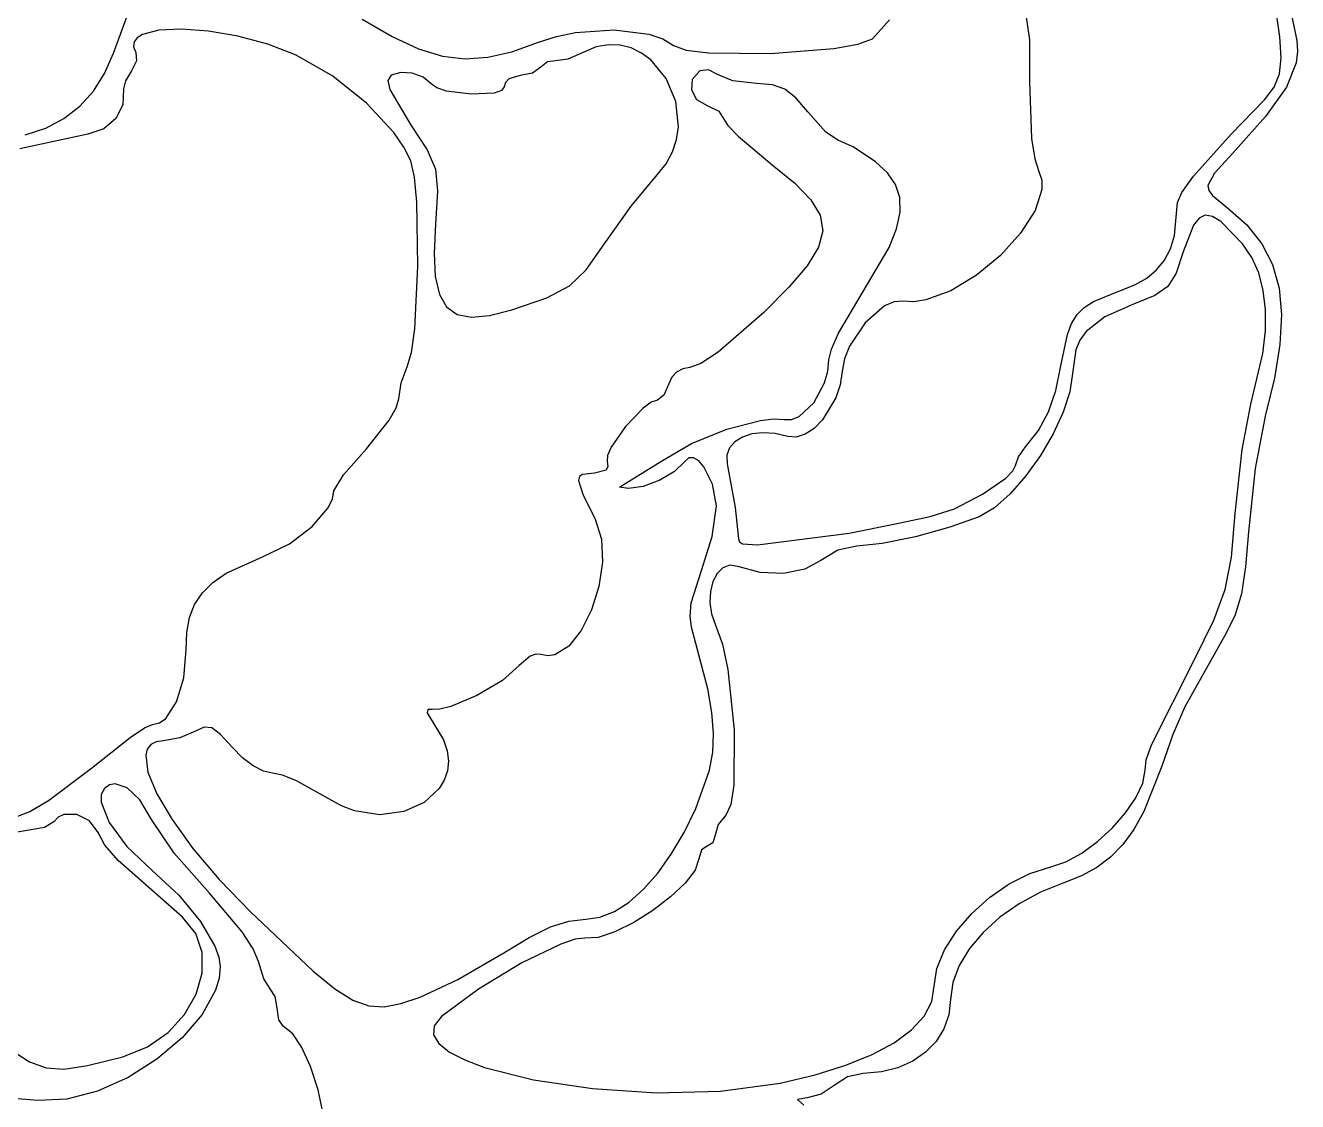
# Model space of a CAD drawing. Extents: x 56 to 1033, y 17 to 979.
# Drawn here: x 871.4 to 963.8, y 544.8 to 622.9 of the extents above; entities that cross this region are included whole.
import ezdxf

# ---------------------------------------------------------------- set-up
doc = ezdxf.new("R2010")
doc.units = 0

msp = doc.modelspace()

# ---------------------------------------------------------------- linework, layer by layer
at = {"layer": 'Layer 1'}
for p, q in [((962.486883, 622.112535), (961.80556, 626.965405)), ((962.881472, 625.991175), (963.72048, 621.840285)), ((877.80862, 620.92717), (879.15059, 624.60179)), ((944.040339, 623.708048), (944.31068, 621.89489)), ((881.095851, 622.591093), (879.90224, 622.284221)), ((882.743006, 622.671809), (881.095851, 622.591093)), ((884.704022, 622.528778), (882.743006, 622.671809)), ((895.870451, 623.39623), (898.050886, 622.137165)), ((911.35236, 622.435241), (914.165135, 622.629083)), ((914.165135, 622.629083), (916.679185, 622.30824)), ((932.91631, 621.96863), (934.151895, 623.357725)), ((879.301858, 621.748784), (879.26778, 621.394599)), ((879.519165, 622.045224), (879.301858, 621.748784)), ((879.90224, 622.284221), (879.519165, 622.045224)), ((886.839215, 622.164412), (884.704022, 622.528778)), ((889.008899, 621.581119), (886.839215, 622.164412)), ((898.050886, 622.137165), (899.9622, 621.250709)), ((906.733158, 621.036265), (908.66155, 621.71682)), ((908.66155, 621.71682), (908.66156, 621.71669)), ((908.66156, 621.71669), (909.96542, 622.142181)), ((909.96542, 622.142181), (911.35236, 622.435241)), ((916.679185, 622.30824), (917.692719, 621.957946)), ((917.692719, 621.957946), (918.47381, 621.48274)), ((931.846706, 621.577117), (932.91631, 621.96863)), ((944.31068, 621.89489), (944.31509, 618.871405)), ((962.581735, 620.583868), (962.486883, 622.112535)), ((963.72048, 621.840285), (963.77956, 621.045257)), ((877.161425, 619.452577), (877.80862, 620.92717)), ((879.26778, 621.394599), (879.43439, 620.98237)), ((879.43439, 620.98237), (879.479734, 620.361465)), ((891.07339, 620.78131), (889.008899, 621.581119)), ((893.720554, 619.254028), (891.07339, 620.78131)), ((899.9622, 621.250709), (901.695239, 620.717127)), ((901.695239, 620.717127), (903.340848, 620.516683)), ((904.989872, 620.629641), (906.733158, 621.036265)), ((911.95785, 620.99008), (910.794095, 620.499944)), ((912.859741, 621.376581), (911.95785, 620.99008)), ((913.741091, 621.54502), (912.859741, 621.376581)), ((914.590054, 621.515181), (913.741091, 621.54502)), ((915.394785, 621.306847), (914.590054, 621.515181)), ((916.143437, 620.939802), (915.394785, 621.306847)), ((916.824165, 620.43383), (916.143437, 620.939802)), ((918.47381, 621.48274), (919.383118, 621.157805)), ((919.383118, 621.157805), (921.014631, 620.958746)), ((921.014631, 620.958746), (925.511865, 620.906888)), ((925.511865, 620.906888), (930.100696, 621.264428)), ((930.100696, 621.264428), (931.846706, 621.577117)), ((963.77956, 621.045257), (963.683307, 620.233923)), ((879.479734, 620.361465), (879.11269, 619.63841)), ((903.340848, 620.516683), (904.989872, 620.629641)), ((908.84027, 619.91191), (908.240457, 619.48484)), ((909.307462, 620.298126), (908.84027, 619.91191)), ((909.90592, 620.37739), (909.307462, 620.298126)), ((910.794095, 620.499944), (909.90592, 620.37739)), ((917.934465, 619.084242), (916.824165, 620.43383)), ((962.457921, 619.424709), (962.581735, 620.583868)), ((963.683307, 620.233923), (962.968385, 618.463116)), ((876.343891, 618.170907), (877.161425, 619.452577)), ((878.671034, 618.928364), (878.53663, 618.33876)), ((879.11269, 619.63841), (878.671034, 618.928364)), ((896.182275, 617.290543), (893.720554, 619.254028)), ((897.96529, 619.32735), (897.7274, 618.949742)), ((897.7274, 618.949742), (897.86169, 618.278251)), ((898.658304, 619.528558), (897.96529, 619.32735)), ((899.495646, 619.465462), (898.658304, 619.528558)), ((900.295993, 619.176988), (899.495646, 619.465462)), ((900.87802, 618.70206), (900.295993, 619.176988)), ((906.515602, 619.064115), (906.269957, 618.80097)), ((907.32314, 619.30722), (906.515602, 619.064115)), ((908.240457, 619.48484), (907.32314, 619.30722)), ((918.630916, 617.416354), (917.934465, 619.084242)), ((919.831311, 619.013181), (919.76947, 618.257649)), ((920.3692, 619.63379), (919.831311, 619.013181)), ((921.0141, 619.720754), (920.3692, 619.63379)), ((921.66518, 619.37403), (921.0141, 619.720754)), ((922.765225, 618.911026), (921.66518, 619.37403)), ((924.48936, 618.71845), (922.765225, 618.911026)), ((944.31509, 618.871405), (944.470222, 614.725124)), ((962.074347, 618.463305), (962.457921, 619.424709)), ((875.357533, 617.083158), (876.343891, 618.170907)), ((878.53663, 618.33876), (878.485043, 617.182511)), ((897.86169, 618.278251), (899.36531, 615.75046)), ((901.293598, 618.404785), (900.87802, 618.70206)), ((901.98232, 618.176002), (901.293598, 618.404785)), ((903.77413, 617.940915), (901.98232, 618.176002)), ((905.443315, 618.030795), (903.77413, 617.940915)), ((905.978756, 618.208222), (905.443315, 618.030795)), ((906.17974, 618.47964), (905.978756, 618.208222)), ((906.269957, 618.80097), (906.17974, 618.47964)), ((919.76947, 618.257649), (920.141939, 617.562219)), ((925.645306, 618.635099), (924.48936, 618.71845)), ((926.544035, 618.324367), (925.645306, 618.635099)), ((927.350724, 617.695234), (926.544035, 618.324367)), ((961.389919, 617.527905), (962.074347, 618.463305)), ((962.968385, 618.463116), (961.462881, 616.329432)), ((874.203863, 616.190329), (875.357533, 617.083158)), ((878.485043, 617.182511), (877.981595, 616.179325)), ((898.168818, 615.157666), (896.182275, 617.290543)), ((918.818752, 615.588435), (918.630916, 617.416354)), ((920.141939, 617.562219), (920.90698, 617.12192)), ((920.90698, 617.12192), (921.749485, 616.708194)), ((928.23055, 616.65668), (927.350724, 617.695234)), ((958.95412, 615.048105), (961.389919, 617.527905)), ((872.884395, 615.493418), (874.203863, 616.190329)), ((877.981595, 616.179325), (877.10563, 615.430022)), ((921.749485, 616.708194), (922.12066, 616.14614)), ((922.12066, 616.14614), (922.409335, 615.677752)), ((929.532371, 615.200544), (928.23055, 616.65668)), ((961.462881, 616.329432), (959.05396, 613.634435)), ((871.400643, 614.993424), (872.884395, 615.493418)), ((877.10563, 615.430022), (875.93649, 615.03542)), ((899.36531, 615.75046), (900.573309, 613.90468)), ((918.692325, 614.663924), (918.818752, 615.588435)), ((922.409335, 615.677752), (923.168511, 614.895941)), ((930.45392, 614.5949), (929.532371, 615.200544)), ((875.93649, 615.03542), (871.002436, 613.982487)), ((898.893357, 614.111084), (898.168818, 615.157666)), ((918.403206, 613.758757), (918.692325, 614.663924)), ((923.168511, 614.895941), (925.63729, 612.82765)), ((931.511864, 614.138536), (930.45392, 614.5949)), ((944.470222, 614.725124), (944.694114, 613.262019)), ((956.213034, 611.989838), (958.95412, 615.048105)), ((899.39045, 613.12221), (898.893357, 614.111084)), ((900.573309, 613.90468), (901.174807, 612.498471)), ((917.93955, 612.892717), (918.403206, 613.758757)), ((933.14154, 613.04132), (931.511864, 614.138536)), ((959.05396, 613.634435), (957.744561, 612.204367)), ((899.655782, 611.936365), (899.39045, 613.12221)), ((901.174807, 612.498471), (901.325957, 610.910621)), ((917.28951, 612.08559), (917.93955, 612.892717)), ((925.63729, 612.82765), (927.286664, 611.484718)), ((934.00588, 612.250963), (933.14154, 613.04132)), ((944.694114, 613.262019), (945.0028, 612.326935)), ((899.82916, 610.120837), (899.655782, 611.936365)), ((915.390804, 609.820122), (917.28951, 612.08559)), ((927.286664, 611.484718), (928.451018, 610.286895)), ((934.593185, 611.392757), (934.00588, 612.250963)), ((945.0028, 612.326935), (945.205196, 611.718912)), ((945.205196, 611.718912), (945.21317, 611.032533)), ((955.378545, 610.811363), (956.213034, 611.989838)), ((957.744561, 612.204367), (957.271609, 611.317415)), ((901.325957, 610.910621), (901.18291, 608.51992)), ((934.901039, 610.443106), (934.593185, 611.392757)), ((945.21317, 611.032533), (944.718837, 609.494204)), ((955.07196, 610.083855), (955.378545, 610.811363)), ((957.271609, 611.317415), (957.338538, 610.962221)), ((957.338538, 610.962221), (957.602264, 610.604343)), ((957.602264, 610.604343), (958.70369, 609.695915)), ((899.914525, 605.468691), (899.82916, 610.120837)), ((913.42354, 607.0543), (915.390804, 609.820122)), ((928.451018, 610.286895), (929.126173, 609.161766)), ((934.927026, 609.378411), (934.901039, 610.443106)), ((954.839756, 607.6917), (955.07196, 610.083855)), ((958.70369, 609.695915), (960.105339, 608.452399)), ((929.126173, 609.161766), (929.30795, 608.036919)), ((934.66873, 608.175076), (934.927026, 609.378411)), ((944.718837, 609.494204), (943.665765, 607.850928)), ((956.626344, 608.944822), (956.219905, 608.432346)), ((957.081144, 609.158891), (956.626344, 608.944822)), ((957.603869, 609.077204), (957.081144, 609.158891)), ((958.214083, 608.70241), (957.603869, 609.077204)), ((959.77523, 607.0841), (958.214083, 608.70241)), ((901.18291, 608.51992), (901.084493, 606.396811)), ((929.30795, 608.036919), (928.992169, 606.839938)), ((934.123734, 606.809502), (934.66873, 608.175076)), ((943.665765, 607.850928), (942.199921, 606.241689)), ((956.219905, 608.432346), (955.47386, 606.50158)), ((960.105339, 608.452399), (961.191853, 607.089002)), ((912.134007, 605.203887), (913.42354, 607.0543)), ((954.543354, 606.725698), (954.839756, 607.6917)), ((960.452066, 606.097516), (959.77523, 607.0841)), ((961.191853, 607.089002), (961.969085, 605.573129)), ((901.084493, 606.396811), (901.174115, 604.700866)), ((928.992169, 606.839938), (928.174652, 605.498409)), ((932.16398, 603.49725), (934.123734, 606.809502)), ((942.199921, 606.241689), (940.467271, 604.805468)), ((954.115807, 605.89618), (954.543354, 606.725698)), ((955.47386, 606.50158), (954.95557, 604.957878)), ((960.957658, 604.969429), (960.452066, 606.097516)), ((899.675477, 600.90168), (899.914525, 605.468691)), ((910.912859, 604.02519), (912.134007, 605.203887)), ((928.174652, 605.498409), (926.851218, 603.939917)), ((952.834447, 604.5959), (953.548908, 605.190472)), ((953.548908, 605.190472), (954.115807, 605.89618)), ((961.969085, 605.573129), (962.442887, 603.87219)), ((901.174115, 604.700866), (901.470819, 603.410719)), ((940.467271, 604.805468), (938.61378, 603.68125)), ((950.93001, 603.689465), (951.964218, 604.099789)), ((951.964218, 604.099789), (952.834447, 604.5959)), ((954.95557, 604.957878), (954.351184, 603.989659)), ((961.291798, 603.703776), (960.957658, 604.969429)), ((901.470819, 603.410719), (901.993645, 602.505004)), ((906.727, 602.29919), (909.272916, 603.172271)), ((909.272916, 603.172271), (910.912859, 604.02519)), ((926.851218, 603.939917), (925.01769, 602.09205)), ((930.454296, 600.607502), (932.16398, 603.49725)), ((938.61378, 603.68125), (936.785415, 603.008014)), ((948.970391, 602.906943), (950.93001, 603.689465)), ((953.406491, 603.329725), (951.86728, 602.71088)), ((954.351184, 603.989659), (953.406491, 603.329725)), ((961.454281, 602.304492), (961.291798, 603.703776)), ((962.442887, 603.87219), (962.619111, 601.953591)), ((901.993645, 602.505004), (902.761635, 601.962354)), ((905.109271, 601.880783), (906.727, 602.29913)), ((906.727, 602.29913), (906.727, 602.29919)), ((933.776292, 602.571532), (932.373876, 601.351771)), ((934.478977, 602.880123), (933.776292, 602.571532)), ((935.12814, 602.924745), (934.478977, 602.880123)), ((935.926268, 602.883947), (935.12814, 602.924745)), ((936.785415, 603.008014), (935.926268, 602.883947)), ((947.768185, 601.952374), (948.290748, 602.471557)), ((948.290748, 602.471557), (948.970391, 602.906943)), ((951.86728, 602.71088), (949.789424, 601.791637)), ((961.4449, 600.775517), (961.454281, 602.304492)), ((902.761635, 601.962354), (903.79383, 601.761402)), ((903.79383, 601.761402), (905.109271, 601.880783)), ((925.01769, 602.09205), (921.705384, 599.228682)), ((932.373876, 601.351771), (931.247935, 599.644123)), ((947.065202, 600.499473), (947.370428, 601.308607)), ((947.370428, 601.308607), (947.768185, 601.952374)), ((949.789424, 601.791637), (948.426049, 600.723434)), ((962.619111, 601.953591), (962.503608, 599.784741)), ((899.44334, 599.19257), (899.675477, 600.90168)), ((929.934212, 599.438812), (930.454296, 600.607502)), ((946.60325, 598.221955), (947.065202, 600.499473)), ((948.426049, 600.723434), (947.980416, 600.097268)), ((961.263449, 599.120785), (961.4449, 600.775517)), ((931.247935, 599.644123), (930.890843, 598.725671)), ((947.980416, 600.097268), (947.675152, 599.390419)), ((962.503608, 599.784741), (962.10223, 597.333046)), ((899.14095, 598.15571), (899.44334, 599.19257)), ((921.705384, 599.228682), (920.459121, 598.398931)), ((929.661367, 597.826624), (929.7432, 598.66562)), ((929.7432, 598.66562), (929.934212, 599.438812)), ((930.890843, 598.725671), (930.72551, 597.827245)), ((947.675152, 599.390419), (947.43473, 597.67674)), ((960.38351, 595.4498), (961.263449, 599.120785)), ((898.704074, 596.99609), (899.14095, 598.15571)), ((918.693292, 597.77403), (918.346348, 597.401839)), ((919.141858, 598.014986), (918.693292, 597.77403)), ((919.66084, 598.10065), (919.141858, 598.014986)), ((920.459121, 598.398931), (919.66084, 598.10065)), ((929.433733, 597.000348), (929.661367, 597.826624)), ((930.72551, 597.827245), (930.572845, 596.852226)), ((946.231332, 596.443591), (946.60325, 598.221955)), ((947.43473, 597.67674), (947.251898, 596.349599)), ((898.52237, 595.8311), (898.704074, 596.99609)), ((918.13223, 596.92247), (917.76329, 596.090389)), ((918.346348, 597.401839), (918.13223, 596.92247)), ((928.648256, 595.529776), (929.433733, 597.000348)), ((930.572845, 596.852226), (930.260879, 595.914008)), ((962.10223, 597.333046), (961.42083, 594.565915)), ((898.336442, 595.183748), (898.52237, 595.8311)), ((917.76329, 596.090389), (917.30894, 595.7443)), ((930.260879, 595.914008), (929.281784, 594.294226)), ((945.687459, 594.89061), (946.231332, 596.443591)), ((947.251898, 596.349599), (946.765185, 594.8545)), ((897.830204, 594.285198), (898.336442, 595.183748)), ((916.271977, 595.162547), (914.984355, 593.820737)), ((916.85283, 595.586254), (916.271977, 595.162547)), ((917.30894, 595.7443), (916.85283, 595.586254)), ((927.601159, 594.541554), (928.648256, 595.529776)), ((944.958161, 593.532201), (945.687459, 594.89061)), ((946.765185, 594.8545), (946.031487, 593.27885)), ((959.747675, 592.14174), (960.38351, 595.4498)), ((896.16606, 592.20981), (897.830204, 594.285198)), ((922.340824, 593.626734), (924.772467, 594.267324)), ((924.772467, 594.267324), (925.762454, 594.380361)), ((925.762454, 594.380361), (926.50683, 594.32333)), ((926.50683, 594.32333), (927.046499, 594.318214)), ((927.046499, 594.318214), (927.601159, 594.541554)), ((929.281784, 594.294226), (928.676026, 593.685787)), ((961.42083, 594.565915), (960.694525, 590.767456)), ((914.984355, 593.820737), (913.942695, 592.32405)), ((919.782234, 592.592924), (922.340824, 593.626734)), ((923.467822, 593.052959), (922.91085, 592.711103)), ((924.162237, 593.277214), (923.467822, 593.052959)), ((924.963293, 593.369933), (924.162237, 593.277214)), ((925.840191, 593.317182), (924.963293, 593.369933)), ((926.76213, 593.105025), (925.840191, 593.317182)), ((927.385513, 593.054624), (926.76213, 593.105025)), ((928.033707, 593.260399), (927.385513, 593.054624)), ((928.676026, 593.685787), (928.033707, 593.260399)), ((944.02997, 592.337555), (944.958161, 593.532201)), ((946.031487, 593.27885), (945.107701, 591.710057)), ((894.501903, 590.302291), (896.16606, 592.20981)), ((913.942695, 592.32405), (913.669296, 591.706744)), ((917.66703, 591.35726), (919.782234, 592.592924)), ((922.52212, 592.265582), (922.332433, 591.730331)), ((922.91085, 592.711103), (922.52212, 592.265582)), ((943.509939, 591.613478), (944.02997, 592.337555)), ((959.25734, 587.49721), (959.747675, 592.14174)), ((913.669296, 591.706744), (913.64362, 591.27766)), ((913.64362, 591.27766), (913.706719, 590.911809)), ((915.01617, 589.69709), (917.66703, 591.35726)), ((919.26565, 591.2671), (918.546287, 590.555635)), ((919.57018, 591.539265), (919.26565, 591.2671)), ((919.92367, 591.544575), (919.57018, 591.539265)), ((920.299424, 591.320156), (919.92367, 591.544575)), ((920.670746, 590.903131), (920.299424, 591.320156)), ((922.332433, 591.730331), (922.37259, 591.119285)), ((943.29365, 590.997715), (943.509939, 591.613478)), ((945.107701, 591.710057), (944.050726, 590.235532)), ((893.80973, 589.15999), (894.501903, 590.302291)), ((911.849333, 590.347086), (911.633625, 590.184883)), ((912.72286, 590.44257), (911.849333, 590.347086)), ((913.574526, 590.650899), (912.72286, 590.44257)), ((913.706719, 590.911809), (913.574526, 590.650899)), ((918.546287, 590.555635), (917.468027, 589.914835)), ((921.293309, 589.639766), (920.670746, 590.903131)), ((922.37259, 591.119285), (922.94534, 587.938755)), ((942.590239, 590.07944), (943.104634, 590.594422)), ((944.050726, 590.235532), (942.917457, 588.942682)), ((943.104634, 590.594422), (943.29365, 590.997715)), ((960.694525, 590.767456), (960.21824, 586.184745)), ((911.633625, 590.184883), (911.566029, 589.908286)), ((911.566029, 589.908286), (911.87739, 588.897651)), ((914.53946, 589.418527), (915.01617, 589.69709)), ((915.20209, 589.31089), (914.53946, 589.418527)), ((916.272689, 589.461115), (915.20209, 589.31089)), ((917.468027, 589.914835), (916.272689, 589.461115)), ((921.57779, 588.05148), (921.293309, 589.639766)), ((940.901231, 588.903364), (942.590239, 590.07944)), ((893.379224, 587.902025), (893.697638, 588.555167)), ((893.697638, 588.555167), (893.80973, 589.15999)), ((911.87739, 588.897651), (912.78786, 587.08666)), ((938.858465, 587.84739), (940.901231, 588.903364)), ((942.917457, 588.942682), (941.764793, 587.918915)), ((892.230617, 586.550226), (893.379224, 587.902025)), ((921.282157, 585.841199), (921.57779, 588.05148)), ((922.94534, 587.938755), (923.19123, 585.654745)), ((937.09378, 587.289425), (938.858465, 587.84739)), ((941.764793, 587.918915), (940.64963, 587.25164)), ((958.974898, 584.337111), (959.25734, 587.49721)), ((890.578277, 585.303475), (892.230617, 586.550226)), ((912.78786, 587.08666), (913.24622, 585.647555)), ((931.21746, 586.064545), (934.45742, 586.731075)), ((934.45742, 586.731075), (937.09378, 587.289425)), ((940.64963, 587.25164), (938.535661, 586.499718)), ((913.24622, 585.647555), (913.313221, 583.973443)), ((920.49511, 583.37357), (921.282157, 585.841199)), ((923.19123, 585.654745), (923.264448, 585.445712)), ((924.559954, 585.238293), (931.21746, 586.064545)), ((936.03074, 585.821017), (933.615916, 585.329918)), ((938.535661, 586.499718), (936.03074, 585.821017)), ((960.21824, 586.184745), (960.010532, 583.625034)), ((888.63657, 584.36065), (890.578277, 585.303475)), ((923.264448, 585.445712), (923.473763, 585.304419)), ((923.473763, 585.304419), (924.559954, 585.238293)), ((930.388726, 584.8315), (929.15318, 584.08786)), ((931.77224, 585.1408), (930.388726, 584.8315)), ((933.615916, 585.329918), (931.77224, 585.1408)), ((885.988189, 583.163502), (888.63657, 584.36065)), ((913.313221, 583.973443), (913.048415, 582.212107)), ((929.15318, 584.08786), (928.011732, 583.454741)), ((958.519954, 581.994996), (958.974898, 584.337111)), ((885.015215, 582.488812), (885.988189, 583.163502)), ((919.754727, 581.02142), (920.49511, 583.37357)), ((921.640784, 583.15903), (921.331741, 582.570526)), ((922.0558, 583.567993), (921.640784, 583.15903)), ((922.558364, 583.748609), (922.0558, 583.567993)), ((923.13005, 583.65207), (922.558364, 583.748609)), ((924.751513, 583.218852), (923.13005, 583.65207)), ((926.461625, 583.159074), (924.751513, 583.218852)), ((928.011732, 583.454741), (926.461625, 583.159074)), ((960.010532, 583.625034), (959.698987, 581.67213)), ((884.256668, 581.739566), (885.015215, 582.488812)), ((913.048415, 582.212107), (912.511356, 580.511329)), ((921.331741, 582.570526), (921.147098, 581.851288)), ((957.691552, 579.753114), (958.519954, 581.994996)), ((883.697756, 580.897908), (884.256668, 581.739566)), ((919.672783, 580.057652), (919.754727, 581.02142)), ((921.147098, 581.851288), (921.105279, 581.050124)), ((921.105279, 581.050124), (921.224711, 580.215838)), ((959.698987, 581.67213), (959.241436, 580.134658)), ((883.32369, 579.94598), (883.697756, 580.897908)), ((912.511356, 580.511329), (911.761596, 579.018891)), ((921.224711, 580.215838), (921.52382, 579.39724)), ((959.241436, 580.134658), (958.59571, 578.821245)), ((883.119681, 578.865923), (883.32369, 579.94598)), ((919.78548, 579.25001), (919.672783, 580.057652)), ((920.953173, 574.776717), (919.78548, 579.25001)), ((921.52382, 579.39724), (922.015772, 578.020793)), ((956.28874, 576.89371), (957.691552, 579.753114)), ((883.07094, 577.63988), (883.119681, 578.865923)), ((911.761596, 579.018891), (910.858686, 577.882575)), ((958.59571, 578.821245), (955.597166, 573.473293)), ((882.90315, 575.56342), (883.07094, 577.63988)), ((908.472764, 577.296464), (908.059076, 577.153714)), ((908.83163, 577.26944), (908.472764, 577.296464)), ((910.858686, 577.882575), (909.86218, 577.250164)), ((922.015772, 578.020793), (922.413105, 576.171375)), ((907.27198, 576.46459), (906.048752, 575.385383)), ((908.059076, 577.153714), (907.27198, 576.46459)), ((909.347439, 577.169105), (908.83163, 577.26944)), ((909.86218, 577.250164), (909.347439, 577.169105)), ((953.169956, 570.703864), (956.28874, 576.89371)), ((882.381354, 573.822894), (882.90315, 575.56342)), ((922.413105, 576.171375), (922.884309, 571.800437)), ((906.048752, 575.385383), (904.191269, 574.296445)), ((921.259214, 573.04455), (920.953173, 574.776717)), ((881.597925, 572.626153), (882.381354, 573.822894)), ((904.191269, 574.296445), (902.292121, 573.495844)), ((900.636369, 573.268177), (900.587009, 573.039051)), ((900.587009, 573.039051), (901.27897, 571.8655)), ((900.9439, 573.28165), (900.636369, 573.268177)), ((901.512108, 573.296817), (900.9439, 573.28165)), ((902.292121, 573.495844), (901.512108, 573.296817)), ((921.382616, 571.537289), (921.259214, 573.04455)), ((955.597166, 573.473293), (954.72574, 571.462496)), ((879.028125, 571.249538), (880.058613, 571.93083)), ((880.058613, 571.93083), (880.64524, 572.18105)), ((880.64524, 572.18105), (881.136966, 572.296656)), ((881.136966, 572.296656), (881.597925, 572.626153)), ((884.384452, 571.994805), (883.74962, 571.70044)), ((884.948891, 571.938694), (884.384452, 571.994805)), ((885.5875, 571.468911), (884.948891, 571.938694)), ((901.27897, 571.8655), (901.760516, 571.064588)), ((922.884309, 571.800437), (922.858223, 567.778052)), ((876.2168, 569.00995), (879.028125, 571.249538)), ((880.908586, 570.932566), (880.515496, 570.727414)), ((881.44654, 571.00289), (880.908586, 570.932566)), ((882.612349, 571.2078), (881.44654, 571.00289)), ((883.74962, 571.70044), (882.612349, 571.2078)), ((886.44484, 570.52226), (885.5875, 571.468911)), ((901.760516, 571.064588), (902.040489, 570.281516)), ((921.325302, 570.171374), (921.382616, 571.537289)), ((954.72574, 571.462496), (953.92007, 569.165215)), ((880.262841, 570.396166), (880.146192, 569.947554)), ((880.146192, 569.947554), (880.3032, 568.733166)), ((880.515496, 570.727414), (880.262841, 570.396166)), ((887.174182, 569.77353), (886.44484, 570.52226)), ((902.040489, 570.281516), (902.134349, 569.526296)), ((921.089196, 568.863246), (921.325302, 570.171374)), ((952.775721, 569.609815), (953.169956, 570.703864)), ((873.096952, 566.663647), (876.2168, 569.00995)), ((887.949591, 569.179394), (887.174182, 569.77353)), ((888.697035, 568.78777), (887.949591, 569.179394)), ((902.134349, 569.526296), (902.057556, 568.808938)), ((953.92007, 569.165215), (952.611029, 565.861609)), ((952.71773, 568.85744), (952.775721, 569.609815)), ((880.3032, 568.733166), (880.951095, 567.154102)), ((889.34248, 568.64658), (888.697035, 568.78777)), ((890.075004, 568.500709), (889.34248, 568.64658)), ((891.094136, 568.103536), (890.075004, 568.500709)), ((893.45279, 566.79793), (891.094136, 568.103536)), ((901.825572, 568.139454), (901.453857, 567.527854)), ((902.057556, 568.808938), (901.825572, 568.139454)), ((920.0883, 566.08611), (921.089196, 568.863246)), ((952.537813, 567.916232), (952.71773, 568.85744)), ((877.14607, 567.5351), (876.918924, 567.108272)), ((877.515479, 567.795036), (877.14607, 567.5351)), ((877.923204, 567.886169), (877.515479, 567.795036)), ((878.810756, 567.590189), (877.923204, 567.886169)), ((879.72303, 566.703485), (878.810756, 567.590189)), ((880.951095, 567.154102), (882.05445, 565.280219)), ((901.453857, 567.527854), (900.353074, 566.518352)), ((922.858223, 567.778052), (922.633944, 566.364323)), ((952.039691, 566.865323), (952.537813, 567.916232)), ((871.732499, 565.866821), (873.096952, 566.663647)), ((876.918924, 567.108272), (876.913852, 566.534017)), ((876.913852, 566.534017), (877.503867, 565.056444)), ((880.57433, 565.28238), (879.72303, 566.703485)), ((894.371491, 566.280079), (893.45279, 566.79793)), ((895.305066, 565.920222), (894.371491, 566.280079)), ((900.353074, 566.518352), (898.878892, 565.860521)), ((922.633944, 566.364323), (922.25564, 565.59784)), ((951.285807, 565.768676), (952.039691, 566.865323)), ((870.73807, 565.47548), (871.732499, 565.866821)), ((873.796341, 565.450853), (873.48591, 565.11212)), ((874.197389, 565.649471), (873.796341, 565.450853)), ((875.141129, 565.65783), (874.197389, 565.649471)), ((876.056719, 565.200132), (875.141129, 565.65783)), ((897.154994, 565.634448), (895.305066, 565.920222)), ((898.878892, 565.860521), (897.154994, 565.634448)), ((919.232782, 564.331749), (920.0883, 566.08611)), ((922.25564, 565.59784), (921.719449, 564.914462)), ((950.338605, 564.690257), (951.285807, 565.768676)), ((952.611029, 565.861609), (951.886605, 564.561774)), ((871.68392, 564.52304), (870.668362, 564.349987)), ((872.806416, 564.696076), (871.68392, 564.52304)), ((873.48591, 565.11212), (872.806416, 564.696076)), ((876.68375, 564.33931), (876.056719, 565.200132)), ((877.503867, 565.056444), (878.783991, 563.328811)), ((882.219305, 562.844829), (880.57433, 565.28238)), ((882.05445, 565.280219), (883.577838, 563.18137)), ((921.719449, 564.914462), (921.49642, 564.15625)), ((949.260528, 563.694033), (950.338605, 564.690257)), ((951.886605, 564.561774), (951.090664, 563.466855)), ((877.168971, 563.420859), (876.68375, 564.33931)), ((918.30435, 562.75937), (919.232782, 564.331749)), ((921.323381, 563.583127), (920.90735, 563.34476)), ((921.49642, 564.15625), (921.323381, 563.583127)), ((948.114019, 562.843966), (949.260528, 563.694033)), ((951.090664, 563.466855), (950.204522, 562.554553)), ((878.134655, 562.308801), (877.168971, 563.420859)), ((878.783991, 563.328811), (880.6221, 561.57755)), ((884.7782, 559.92607), (882.219305, 562.844829)), ((883.577838, 563.18137), (885.485834, 560.927409)), ((917.318913, 561.384979), (918.30435, 562.75937)), ((920.49131, 563.074021), (920.31827, 562.4231)), ((920.90735, 563.34476), (920.49131, 563.074021)), ((946.961522, 562.204024), (948.114019, 562.843966)), ((950.204522, 562.554553), (949.209494, 561.802571)), ((882.81374, 558.19429), (878.134655, 562.308801)), ((920.049471, 561.615455), (919.322539, 560.668211)), ((920.31827, 562.4231), (920.049471, 561.615455)), ((944.341224, 561.372859), (945.86548, 561.83817)), ((945.86548, 561.83817), (946.961522, 562.204024)), ((949.209494, 561.802571), (948.086895, 561.188611)), ((880.6221, 561.57755), (882.542435, 559.782856)), ((885.485834, 560.927409), (887.74301, 558.58819)), ((916.292381, 560.224584), (917.318913, 561.384979)), ((919.322539, 560.668211), (918.256672, 559.663892)), ((942.837668, 560.616107), (944.341224, 561.372859)), ((946.81804, 560.690375), (945.122594, 560.014036)), ((948.086895, 561.188611), (946.81804, 560.690375)), ((882.542435, 559.782856), (884.113045, 557.873925)), ((887.15163, 557.125007), (884.7782, 559.92607)), ((915.240665, 559.29419), (916.292381, 560.224584)), ((941.41107, 559.625475), (942.837668, 560.616107)), ((945.122594, 560.014036), (943.559801, 559.168744)), ((914.179675, 558.609806), (915.240665, 559.29419)), ((918.256672, 559.663892), (916.971067, 558.685025)), ((940.117694, 558.458521), (941.41107, 559.625475)), ((943.559801, 559.168744), (942.158451, 558.184143)), ((883.787271, 557.01504), (882.81374, 558.19429)), ((887.74301, 558.58819), (892.280813, 554.295926)), ((909.535545, 557.480926), (910.877904, 557.908195)), ((910.877904, 557.908195), (912.09351, 558.04309)), ((912.09351, 558.04309), (913.12532, 558.187437)), ((913.12532, 558.187437), (914.179675, 558.609806)), ((916.971067, 558.685025), (915.584922, 557.814136)), ((939.013798, 557.172806), (940.117694, 558.458521)), ((942.158451, 558.184143), (940.947334, 557.089875)), ((884.250485, 555.628232), (883.787271, 557.01504)), ((884.113045, 557.873925), (885.172635, 556.077959)), ((887.942389, 555.896511), (887.15163, 557.125007)), ((907.983396, 556.72741), (909.535545, 557.480926)), ((914.217434, 557.133749), (912.987801, 556.726392)), ((915.584922, 557.814136), (914.217434, 557.133749)), ((938.155645, 555.825887), (939.013798, 557.172806)), ((940.947334, 557.089875), (939.955238, 555.915584)), ((885.172635, 556.077959), (885.460393, 555.293339)), ((906.13842, 555.61377), (907.983396, 556.72741)), ((910.276388, 556.242704), (907.45221, 554.868302)), ((911.329396, 556.602732), (910.276388, 556.242704)), ((912.01522, 556.67459), (911.329396, 556.602732)), ((912.987801, 556.726392), (912.01522, 556.67459)), ((884.242309, 554.125161), (884.250485, 555.628232)), ((885.460393, 555.293339), (885.55991, 554.62216)), ((888.32383, 554.98525), (887.942389, 555.896511)), ((902.80898, 553.659956), (906.13842, 555.61377)), ((937.599496, 554.475326), (938.155645, 555.825887)), ((939.955238, 555.915584), (939.210955, 554.690913)), ((885.55991, 554.62216), (885.468452, 553.768913)), ((888.711694, 553.706054), (888.32383, 554.98525)), ((892.280813, 554.295926), (893.877572, 552.990031)), ((907.45221, 554.868302), (904.309462, 552.971717)), ((937.40161, 553.17868), (937.599496, 554.475326)), ((939.210955, 554.690913), (938.743272, 553.445506)), ((883.801674, 552.597122), (884.242309, 554.125161)), ((885.468452, 553.768913), (885.208336, 552.896582)), ((889.17266, 552.98884), (888.711694, 553.706054)), ((900.08221, 552.37383), (902.80898, 553.659956)), ((938.743272, 553.445506), (938.58098, 552.209005)), ((882.967507, 551.135411), (883.801674, 552.597122)), ((885.208336, 552.896582), (884.24249, 551.139016)), ((889.534954, 552.443471), (889.17266, 552.98884)), ((889.68565, 551.5775), (889.534954, 552.443471)), ((893.877572, 552.990031), (895.190977, 552.161324)), ((898.666647, 551.916063), (900.08221, 552.37384)), ((900.08221, 552.37384), (900.08221, 552.37383)), ((904.309462, 552.971717), (901.61492, 550.97328)), ((937.213996, 552.070134), (937.40161, 553.17868)), ((889.815435, 550.746952), (889.68565, 551.5775)), ((895.190977, 552.161324), (896.344587, 551.747578)), ((896.344587, 551.747578), (897.461958, 551.686567)), ((897.461958, 551.686567), (898.666647, 551.916063)), ((936.658429, 551.013017), (937.213996, 552.070134)), ((938.58098, 552.209005), (938.457135, 551.100576)), ((881.778739, 549.831321), (882.967507, 551.135411)), ((884.24249, 551.139016), (882.783087, 549.438158)), ((890.12747, 550.28683), (889.815435, 550.746952)), ((901.61492, 550.97328), (901.092506, 550.308298)), ((935.745822, 550.014198), (936.658429, 551.013017)), ((938.457135, 551.100576), (938.09983, 550.081335)), ((880.274297, 548.776149), (881.778739, 549.831321)), ((890.816335, 549.729815), (890.12747, 550.28683)), ((891.482497, 548.724396), (890.816335, 549.729815)), ((901.092506, 550.308298), (901.043808, 549.65249)), ((901.043808, 549.65249), (901.42616, 549.01425)), ((934.487086, 549.080545), (935.745822, 550.014198)), ((938.09983, 550.081335), (937.530409, 549.169343)), ((869.909649, 548.858881), (871.71881, 547.67909)), ((878.49311, 548.06119), (880.274297, 548.776149)), ((882.783087, 549.438158), (880.950841, 547.882706)), ((892.104643, 547.34494), (891.482497, 548.724396)), ((901.42616, 549.01425), (902.196895, 548.40197)), ((932.893135, 548.218925), (934.487086, 549.080545)), ((937.530409, 549.169343), (936.770215, 548.382664)), ((875.91842, 547.41528), (878.49325, 548.06123)), ((878.49325, 548.06123), (878.49311, 548.06119)), ((880.950841, 547.882706), (878.866466, 546.561356)), ((902.196895, 548.40197), (903.313347, 547.824045)), ((903.313347, 547.824045), (904.73285, 547.288869)), ((930.97488, 547.436207), (932.893135, 548.218925)), ((935.840592, 547.73936), (934.762885, 547.257493)), ((936.770215, 548.382664), (935.840592, 547.73936)), ((871.71881, 547.67909), (872.920977, 547.246198)), ((872.920977, 547.246198), (874.190921, 547.150933)), ((874.190921, 547.150933), (875.91842, 547.41528)), ((892.661462, 545.665814), (892.104643, 547.34494)), ((904.73285, 547.288869), (908.310345, 546.380336)), ((928.743234, 546.73926), (930.97488, 547.436207)), ((932.24859, 546.850325), (931.112231, 546.590751)), ((933.558436, 546.955128), (932.24859, 546.850325)), ((934.762885, 547.257493), (933.558436, 546.955128)), ((878.866466, 546.561356), (876.650676, 545.562804)), ((908.310345, 546.380336), (912.588049, 545.743522)), ((921.878766, 545.553644), (926.20912, 546.13488)), ((926.20911, 546.13495), (928.743234, 546.73926)), ((926.20912, 546.13488), (926.20911, 546.13495)), ((930.12348, 545.966685), (929.184222, 545.339978)), ((931.112231, 546.590751), (930.12348, 545.966685)), ((872.30771, 544.88888), (867.68426, 545.27382)), ((874.424186, 544.975746), (872.30771, 544.88888)), ((876.650676, 545.562804), (874.424186, 544.975746)), ((893.493872, 541.706015), (892.661462, 545.665814)), ((912.588049, 545.743522), (917.224632, 545.445574)), ((917.224632, 545.445574), (921.878766, 545.553644)), ((928.16686, 545.074035), (927.475196, 544.961591)), ((929.184222, 545.339978), (928.16686, 545.074035)), ((927.475196, 544.961591), (927.92408, 544.539465))]:
    msp.add_line(p, q, dxfattribs=at)

doc.saveas('drawing.dxf')
